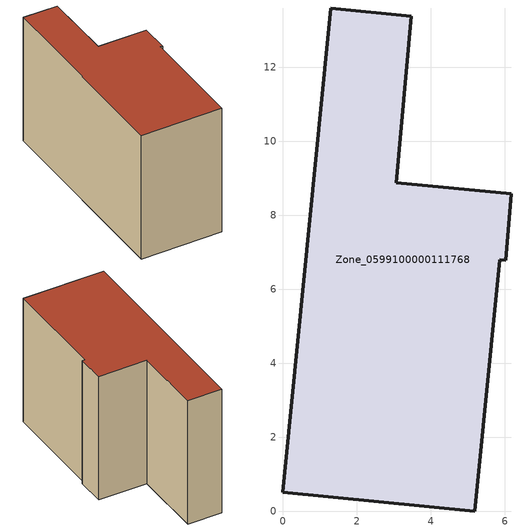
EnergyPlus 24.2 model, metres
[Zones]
Zone_0599100000111768
 floor ground (C_G): 0,0.51 1.3,13.6 3.47,13.38 3.06,8.88 6.17,8.57 6.02,6.78 5.86,6.79 5.19,0 z0
 wall outside (C_F): 1.3,13.6 0,0.51 5.19,0 5.86,6.79 6.02,6.78 6.17,8.57 3.06,8.88 3.47,13.38 1.3,13.6 z0:8.54
 roof outside (C_R): 3.47,13.38 1.3,13.6 0,0.51 5.19,0 5.86,6.79 6.02,6.78 6.17,8.57 3.06,8.88 z8.54
[BUILDING]
Pand.0599100000111768: North Axis=0; Terrain=City; Loads Convergence Tolerance Value=0.04; Temperature Convergence Tolerance Value=0.4; Solar Distribution=FullExterior; Maximum Number of Warmup Days=25; Minimum Number of Warmup Days=1
[Site:Location]
Rotterdam.The.Hague.AP_ZH_NLD Design_Conditions: Latitude=51.96; Longitude=4.45; Time Zone=1; Elevation=-4.5
[SITE:GROUNDTEMPERATURE:BUILDINGSURFACE]
18, 18, 18, 18, 18, 18, 18, 18, 18, 18, 18, 18
[MATERIAL] Thermal Absorptance=0.9; Solar Absorptance=0.7; Visible Absorptance=0.7
Name | Roughness | Thickness | Conductivity | Density | Specific Heat
G.TI.1975-1991 | MediumSmooth | 0.15 | 0.288461 | 540 | 1210
F.TI.1975-1991 | Rough | 0.3 | 0.230769 | 1920 | 840
R.TI.1975-1991 | MediumRough | 0.2 | 0.153846 | 1500 | 1000
[CONSTRUCTION]
C_G: G.TI.1975-1991
C_F: F.TI.1975-1991
C_R: R.TI.1975-1991
[ZONE]
Zone_0599100000111768: Type=1; Multiplier=1; Ceiling Height=Autocalculate; Volume=Autocalculate; Floor Area=autocalculate; Part of Total Floor Area=Yes
[ZONEINFILTRATION:DESIGNFLOWRATE]
Infil_Zone_0599100000111768: Zone or ZoneList or Space or SpaceList=Zone_0599100000111768; Schedule=AlwaysOn; Design Flow Rate Calculation Method=Flow/Area; Flow Rate per Floor Area=0.003; Constant Term Coefficient=1; Temperature Term Coefficient=0; Velocity Term Coefficient=0; Velocity Squared Term Coefficient=0
[HVACTEMPLATE:ZONE:IDEALLOADSAIRSYSTEM]
Zone_0599100000111768: Maximum Heating Supply Air Temperature=50; Minimum Cooling Supply Air Temperature=13; Maximum Heating Supply Air Humidity Ratio=0.0156; Minimum Cooling Supply Air Humidity Ratio=0.0077; Heating Limit=NoLimit; Cooling Limit=NoLimit; Dehumidification Control Type=ConstantSensibleHeatRatio; Cooling Sensible Heat Ratio=0.7; Dehumidification Setpoint=60; Humidification Control Type=None; Humidification Setpoint=30; Outdoor Air Method=None; Outdoor Air Flow Rate per Person=0.00944; Outdoor Air Flow Rate per Zone Floor Area=0; Outdoor Air Flow Rate per Zone=0; Demand Controlled Ventilation Type=None; Outdoor Air Economizer Type=NoEconomizer; Heat Recovery Type=None; Sensible Heat Recovery Effectiveness=0.7; Latent Heat Recovery Effectiveness=0.65
[ZONECONTROL:THERMOSTAT]
ThermostatControl_Zone_0599100000111768: Zone or ZoneList=Zone_0599100000111768; Control Type Schedule=DualSetpointControlType; Control 1=Thermostat_Zone_0599100000111768; Temperature Difference Between Cutout And Setpoint=0
[THERMOSTATSETPOINT:DUALSETPOINT]
Thermostat_Zone_0599100000111768: Heating Setpoint Temperature Schedule=HeatingSetpoint_Zone_0599100000111768; Cooling Setpoint Temperature Schedule=CoolingSetpoint_Zone_0599100000111768
[SCHEDULE:COMPACT]
HeatingSetpoint_Zone_0599100000111768: Through: 12/31, For: AllDays, Until: 24:00, 21
CoolingSetpoint_Zone_0599100000111768: Through: 12/31, For: AllDays, Until: 24:00, 24
DualSetpointControlType: Through: 12/31, For: AllDays, Until: 24:00, 4
AlwaysOn: Through: 12/31, For: AllDays, Until: 24:00, 1
